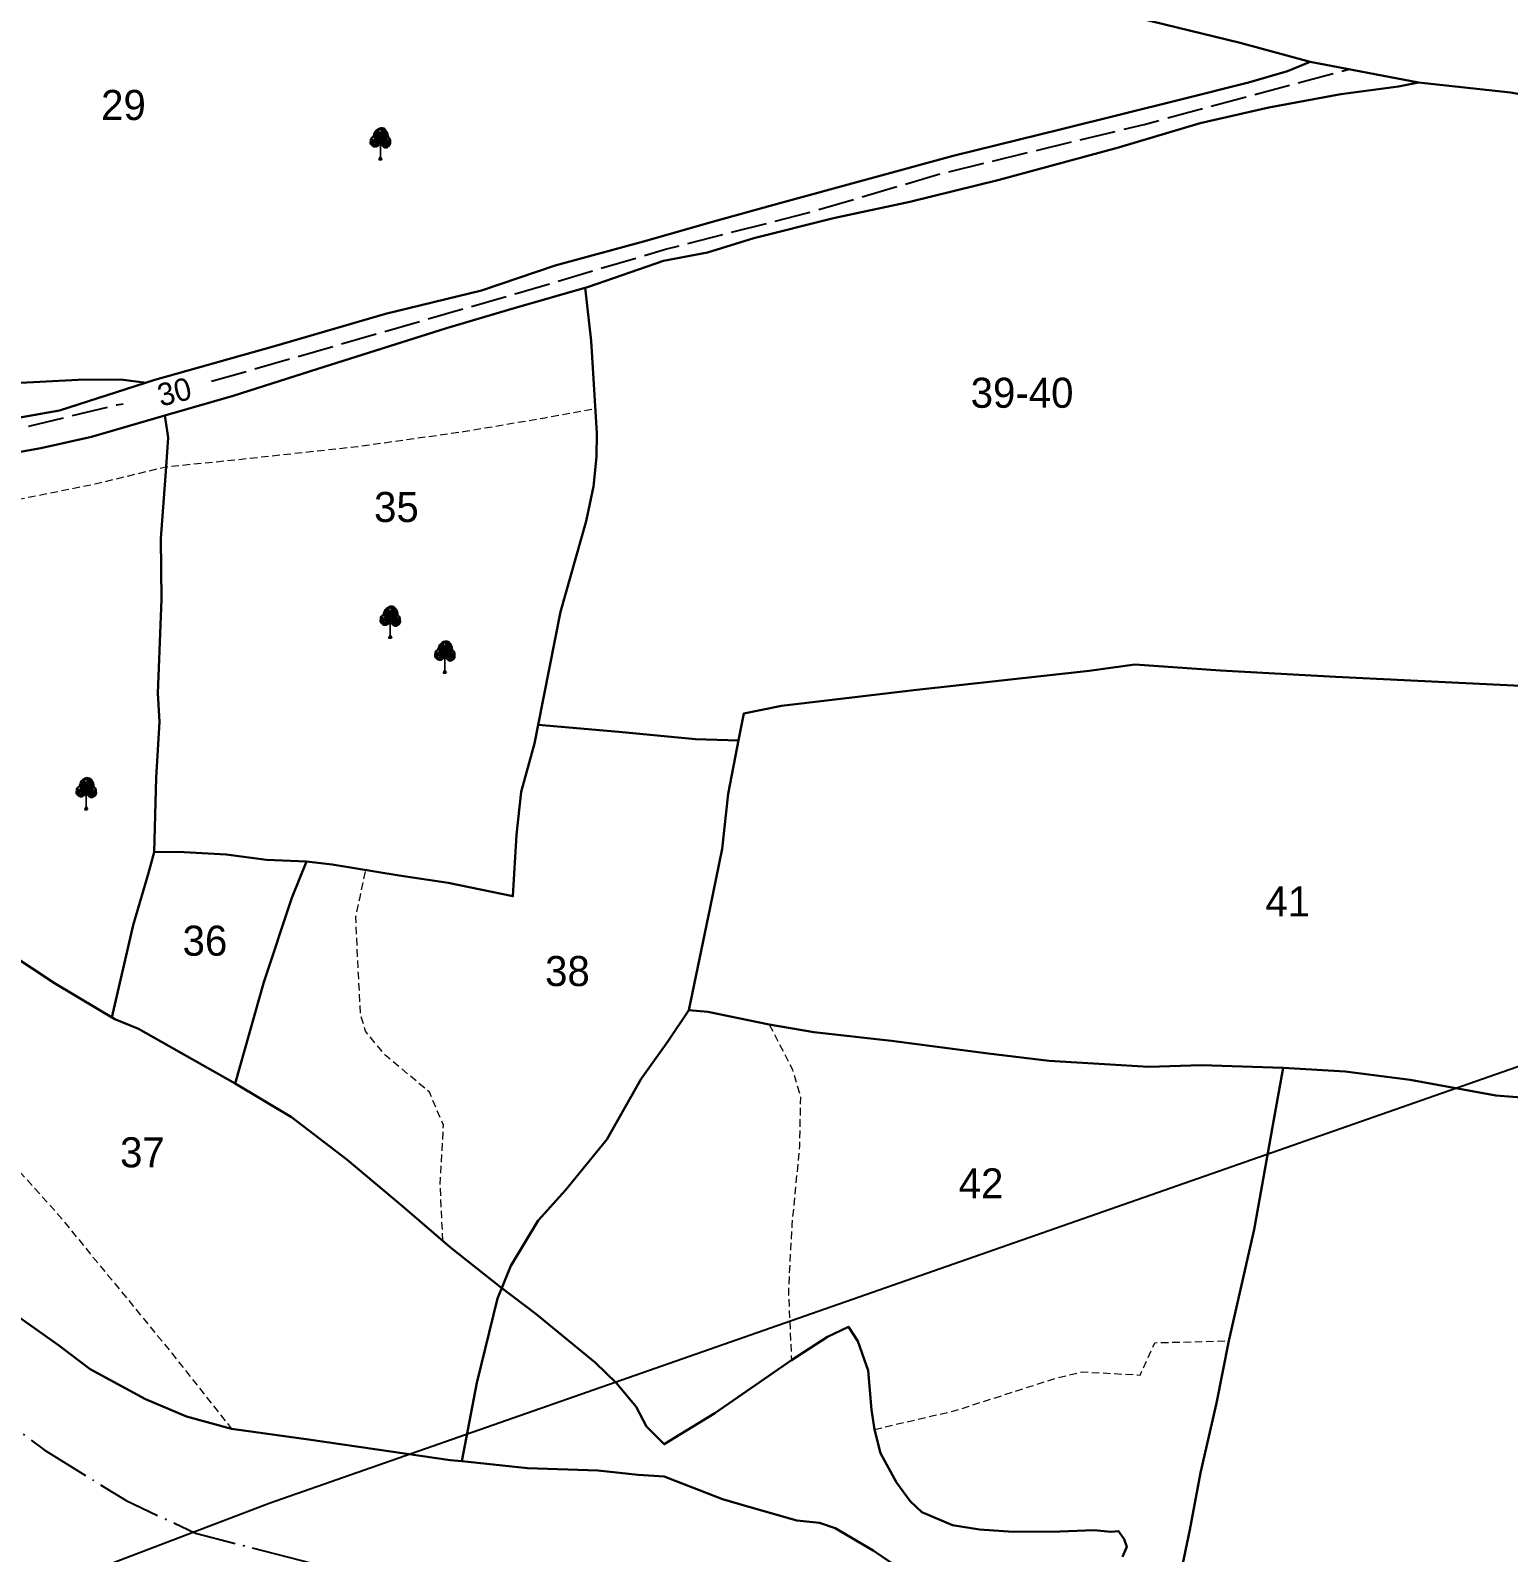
# Model space of a CAD drawing. Header units: millimetres. Extents: x -8 to 735, y -8 to 822.
# Drawn here: x 342.9 to 441.3, y 375.2 to 476.5 of the extents above; entities that cross this region are included whole.
import ezdxf

# ---------------------------------------------------------------- set-up
doc = ezdxf.new("R2010")
doc.units = ezdxf.units.MM
doc.header["$MEASUREMENT"] = 0
for name, pattern in [('04b018', [5.49, 4.32, -0.54, 0.09, -0.54]), ('ACAD_ISO02W100', [15, 12, -3]), ('DASHED', [0.75, 0.5, -0.25])]:
    doc.linetypes.add(name, pattern=pattern)
for name, color, linetype in [('Image', 7, 'Continuous'), ('Line_River', 5, 'Continuous'), ('Line_Road', 250, 'ACAD_ISO02W100'), ('Line_Traverse', 160, 'Continuous'), ('Sym_Tree', 92, 'Continuous'), ('Text_Survey_No', 7, 'Continuous')]:
    doc.layers.add(name, color=color, linetype=linetype)
doc.layers.add('Line_Miscellaneous', color=4, linetype='Continuous', lineweight=20)
doc.layers.add('Poly_Survey_Bndry', color=250, linetype='Continuous', lineweight=30)
doc.styles.add('Text Map', font='Sakal Marathi_N_Ship.TTF')
picture_1 = doc.add_image_def('image1.jpg', size_in_pixel=(8948, 12824))

# ---------------------------------------------------------------- blocks, each defined once
blk = doc.blocks.new('Tree')
at = {"layer": 'Sym_Tree'}
for p, q in [((0.1, 3), (0, 2.99)), ((-0.16, 0), (0.13, 0))]:
    blk.add_line(p, q, dxfattribs=at)
at = {"layer": 'Sym_Tree', "color": 82, "const_width": 0.8}
for points in [[(-0.14, 1.47), (-0.1, 2.62)], [(-0.1, 1.46), (-0.06, 2.62)], [(0.05, 1.63), (0.1, 2.79)], [(0.2, 1.44), (0.24, 2.6)], [(-0.43, 1.74), (-0.28, 1.52)], [(-0.2, 1.68), (-0.05, 1.47)], [(0.6, 1.63), (0.38, 1.49)], [(0.44, 1.73), (0.59, 1.51)]]:
    blk.add_lwpolyline(points, dxfattribs=at)
at = {"layer": 'Sym_Tree', "color": 34}
blk.add_lwpolyline([(0, 0, 0.48, 0.16, 0), (0, 0.29, 0.16, 0.16, 0), (0, 1.48, 0.16, 0.16, 0)], format="xyseb", dxfattribs=at)
at = {"layer": 'Sym_Tree', "color": 82}
blk.add_open_spline([(-0.1, 1.43), (-0.17, 1.36), (-0.27, 1.24), (-0.46, 1.2), (-0.64, 1.21), (-0.79, 1.36), (-0.99, 1.53), (-0.9, 1.8), (-0.9, 2.07), (-0.59, 2.22), (-0.58, 2.58), (-0.35, 2.82), (-0.17, 2.98), (-0.04, 2.99), (0, 2.99)], degree=3, knots=[0, 0, 0, 0, 0.357151, 0.545743, 0.741494, 0.970117, 1.319935, 1.641608, 1.935314, 2.250626, 2.755061, 3.137005, 3.457298, 3.618487, 3.618487, 3.618487, 3.618487], dxfattribs=at)
blk.add_spline([(0.1, 1.43), (0.3, 1.22), (0.44, 1.16), (0.59, 1.16), (0.75, 1.25), (0.95, 1.45), (0.96, 1.7), (0.93, 1.94), (0.77, 2.13), (0.68, 2.52), (0.52, 2.78), (0.33, 2.96), (0.1, 3)], degree=3, dxfattribs=at)
for points in [[(0, 2.99), (-0.31, 2.84), (-0.45, 2.73), (-0.52, 2.6)], [(-0.43, 2.7), (-0.4, 2.72), (0, 2.99), (-0.09, 2.98)], [(-0.41, 2.65), (-0.25, 2.61), (-0.26, 2.81), (0.06, 2.94)], [(-0.26, 2.81), (0.06, 2.94), (-0.27, 2.82), (-0.37, 2.77)], [(-0.18, 2.9), (-0.17, 2.95), (-0.25, 2.9), (-0.31, 2.84)], [(0.2, 2.99), (-0.06, 2.82), (-0.26, 2.82), (0, 2.99)], [(-0.26, 2.82), (0, 2.99), (0.09, 2.99), (0.04, 2.93)], [(0, 2.99), (-0.09, 2.98), (-0.17, 2.95), (-0.25, 2.9)], [(-0.17, 2.95), (-0.25, 2.9), (-0.12, 2.96), (-0.09, 2.98)], [(-0.1, 2.97), (-0.12, 2.96), (-0.25, 2.9), (-0.18, 2.9)], [(-0.1, 2.97), (-0.18, 2.9), (-0.18, 2.93), (-0.25, 2.9)], [(-0.18, 2.93), (-0.25, 2.9), (-0.18, 2.9), (-0.17, 2.95)], [(-0.2, 2.72), (-0.08, 2.82), (0.2, 2.99), (0.28, 2.6)], [(-0.12, 2.96), (-0.09, 2.98), (-0.18, 2.95), (-0.09, 2.98)], [(-0.18, 2.95), (-0.09, 2.98), (-0.1, 2.97), (-0.12, 2.96)], [(-0.13, 2.95), (-0.13, 2.95), (-0.1, 2.97), (-0.18, 2.9)], [(-0.13, 2.96), (-0.13, 2.96), (-0.18, 2.95), (-0.18, 2.9)], [(-0.18, 2.95), (-0.18, 2.9), (-0.13, 2.96), (-0.14, 2.95)], [(-0.13, 2.96), (-0.14, 2.95), (-0.13, 2.95)], [(0, 2.99), (0.1, 3), (0.2, 2.99), (-0.06, 2.82)], [(0.2, 2.99), (0.28, 2.6), (-0.05, 2.61), (-0.06, 2.81)], [(0.37, 2.93), (0.29, 2.97), (-0.06, 2.81), (-0.06, 2.8)], [(0.09, 2.99), (0.04, 2.93), (-0.03, 2.91), (0.02, 2.96)], [(-0.03, 2.91), (-0.02, 2.94), (0.02, 2.96), (0, 2.99)], [(-0.03, 2.91), (0.02, 2.96), (0.04, 2.93), (-0.03, 2.91)], [(0.04, 2.93), (-0.03, 2.91), (-0.02, 2.94), (0.02, 2.96)], [(0.02, 2.96), (0, 2.99), (0.09, 2.99), (0.02, 2.96)], [(0.09, 2.99), (0.02, 2.96), (0.1, 3), (0.2, 2.99)], [(0.57, 2.67), (0.46, 2.79), (0.2, 2.99), (0.08, 2.61)], [(0.2, 2.99), (0.08, 2.61), (0.41, 2.58), (0.45, 2.78)], [(0.12, 2.95), (0.09, 2.97), (0.17, 2.93), (0.09, 2.97)], [(0.17, 2.93), (0.09, 2.97), (0.1, 2.96), (0.12, 2.95)], [(0.1, 3), (0.2, 2.99), (0.32, 2.95), (0.29, 2.97)], [(0.12, 2.95), (0.14, 2.94), (0.13, 2.94)], [(0.56, 2.6), (0.41, 2.58), (0.45, 2.78), (0.14, 2.95)], [(0.45, 2.78), (0.14, 2.95), (0.45, 2.78), (0.54, 2.73)], [(0.2, 2.99), (0.5, 2.8), (0.62, 2.67), (0.67, 2.54)], [(0.6, 2.65), (0.57, 2.67), (0.2, 2.99), (0.29, 2.97)], [(0.2, 2.99), (0.29, 2.97), (0.37, 2.93), (0.44, 2.87)], [(0.37, 2.93), (0.44, 2.87), (0.32, 2.95), (0.29, 2.97)], [(0.3, 2.96), (0.32, 2.95), (0.44, 2.87), (0.38, 2.88)], [(0.33, 2.94), (0.33, 2.94), (0.3, 2.96), (0.38, 2.88)], [(0.3, 2.96), (0.38, 2.88), (0.37, 2.91), (0.44, 2.87)], [(0.44, 2.87), (0.38, 2.88), (0.33, 2.94), (0.33, 2.95)], [(0.33, 2.94), (0.33, 2.95), (0.37, 2.93), (0.38, 2.88)], [(0.37, 2.93), (0.38, 2.88), (0.33, 2.95), (0.34, 2.94)], [(0.37, 2.91), (0.44, 2.87), (0.38, 2.88), (0.37, 2.93)], [(0.38, 2.88), (0.37, 2.93), (0.44, 2.87), (0.5, 2.8)], [(-0.83, 1.97), (-0.9, 1.88), (-0.95, 1.62), (-0.58, 1.59)], [(-0.92, 1.7), (-0.95, 1.62), (-0.9, 1.88), (-0.93, 1.7)], [(-0.92, 1.7), (-0.92, 1.7), (-0.92, 1.7), (-0.95, 1.62)], [(-0.95, 1.62), (-0.58, 1.59), (-0.59, 1.22), (-0.67, 1.26)], [(-0.89, 1.45), (-0.93, 1.53), (-0.95, 1.62), (-0.66, 1.29)], [(-0.95, 1.62), (-0.66, 1.29), (-0.67, 1.27), (-0.76, 1.35)], [(-0.73, 1.36), (-0.76, 1.35), (-0.95, 1.62), (-0.73, 1.36)], [(-0.95, 1.62), (-0.73, 1.36), (-0.73, 1.36), (-0.93, 1.53)], [(-0.87, 1.44), (-0.93, 1.53), (-0.93, 1.53), (-0.95, 1.62)], [(-0.93, 1.53), (-0.95, 1.62), (-0.93, 1.54), (-0.91, 1.51)], [(-0.93, 1.54), (-0.91, 1.51), (-0.9, 1.88), (-0.87, 1.85)], [(-0.9, 1.88), (-0.93, 1.7), (-0.87, 1.85), (-0.87, 1.86)], [(-0.59, 1.22), (-0.67, 1.26), (-0.89, 1.45), (-0.93, 1.53)], [(-0.73, 1.36), (-0.93, 1.53), (-0.87, 1.44), (-0.93, 1.53)], [(-0.9, 1.88), (-0.87, 1.85), (-0.92, 1.7)], [(-0.85, 2.05), (-0.88, 1.99), (-0.89, 1.93), (-0.9, 1.88)], [(-0.77, 2.05), (-0.76, 1.78), (-0.9, 1.89), (-0.76, 1.78)], [(-0.89, 1.93), (-0.9, 1.88), (-0.82, 1.85), (-0.74, 2.01)], [(-0.9, 1.89), (-0.76, 1.78), (-0.69, 1.97), (-0.74, 2.01)], [(-0.85, 1.96), (-0.85, 1.96), (-0.83, 1.97), (-0.9, 1.88)], [(-0.85, 1.96), (-0.89, 1.94), (-0.86, 1.95), (-0.87, 2)], [(-0.86, 1.95), (-0.87, 2), (-0.88, 1.94), (-0.89, 1.94)], [(-0.88, 1.94), (-0.89, 1.94), (-0.89, 1.93), (-0.85, 1.97)], [(-0.89, 1.93), (-0.85, 1.97), (-0.85, 1.97)], [(-0.88, 1.91), (-0.88, 1.91), (-0.85, 1.96), (-0.89, 1.94)], [(-0.74, 2.08), (-0.77, 2.08), (-0.85, 2.05), (-0.88, 1.99)], [(-0.78, 2.04), (-0.82, 2.04), (-0.87, 2), (-0.88, 1.91)], [(-0.87, 2), (-0.88, 1.91), (-0.84, 1.97), (-0.83, 2.02)], [(-0.84, 1.94), (-0.84, 1.97), (-0.88, 1.91)], [(-0.83, 2.02), (-0.82, 2.04), (-0.87, 2), (-0.85, 2.05)], [(-0.87, 2), (-0.85, 2.05), (-0.84, 1.94), (-0.84, 1.97)], [(-0.86, 1.89), (-0.69, 1.93), (-0.85, 1.91), (-0.87, 1.85)], [(-0.85, 1.91), (-0.87, 1.85), (-0.85, 1.77), (-0.82, 1.83)], [(-0.85, 1.84), (-0.84, 1.87), (-0.87, 1.44), (-0.81, 1.4)], [(-0.87, 1.85), (-0.87, 1.86), (-0.58, 1.59), (-0.65, 1.65)], [(-0.82, 1.83), (-0.81, 1.8), (-0.86, 1.89), (-0.69, 1.93)], [(-0.8, 2.04), (-0.55, 2.12), (-0.85, 2.05), (-0.82, 2.08)], [(-0.85, 2.05), (-0.82, 2.08), (-0.8, 2.1), (-0.77, 2.12)], [(-0.85, 1.97), (-0.85, 1.97), (-0.85, 1.96)], [(-0.85, 1.77), (-0.82, 1.83), (-0.85, 1.84), (-0.84, 1.87)], [(-0.78, 2.02), (-0.84, 1.97), (-0.75, 2.03), (-0.77, 2.05)], [(-0.84, 1.97), (-0.83, 2.02), (-0.78, 2.04)], [(-0.82, 1.85), (-0.74, 2.01), (-0.78, 2.02), (-0.84, 1.97)], [(-0.78, 2.04), (-0.78, 2.04), (-0.83, 2.02), (-0.82, 2.04)], [(-0.77, 2.12), (-0.8, 2.1), (-0.82, 2.08), (-0.78, 2.09)], [(-0.82, 2.08), (-0.78, 2.09), (-0.77, 2.08), (-0.74, 2.08)], [(-0.76, 2.04), (-0.73, 2.06), (-0.78, 2.04), (-0.82, 2.04)], [(-0.76, 1.78), (-0.76, 1.78), (-0.79, 1.69), (-0.82, 1.85)], [(-0.79, 1.69), (-0.82, 1.85), (-0.65, 1.65), (-0.77, 1.77)], [(-0.75, 1.77), (-0.81, 1.8), (-0.82, 1.83), (-0.81, 1.8)], [(-0.77, 1.77), (-0.73, 1.75), (-0.75, 1.77), (-0.81, 1.8)], [(-0.8, 2.1), (-0.77, 2.12), (-0.74, 2.14), (-0.73, 2.09)], [(-0.74, 2.14), (-0.73, 2.09), (-0.77, 2.08), (-0.8, 2.1)], [(-0.75, 2.03), (-0.77, 2.05), (-0.8, 2.04), (-0.55, 2.12)], [(-0.77, 2.08), (-0.8, 2.1), (-0.77, 2.12), (-0.77, 2.1)], [(-0.8, 2.1), (-0.77, 2.1), (-0.77, 2.12), (-0.8, 2.1)], [(-0.77, 2.1), (-0.77, 2.1), (-0.8, 2.1), (-0.77, 2.1)], [(-0.76, 2.11), (-0.78, 2.09), (-0.69, 2.19)], [(-0.73, 2.09), (-0.77, 2.1), (-0.76, 2.11), (-0.78, 2.09)], [(-0.77, 2.12), (-0.77, 2.1), (-0.77, 2.12), (-0.76, 2.11)], [(-0.77, 2.12), (-0.76, 2.11), (-0.77, 2.1)], [(-0.77, 2.08), (-0.74, 2.08), (-0.73, 2.09), (-0.77, 2.1)], [(-0.74, 2.08), (-0.74, 2.08), (-0.74, 2.08), (-0.77, 2.08)], [(-0.69, 1.97), (-0.73, 2.06), (-0.77, 2.05), (-0.76, 1.78)], [(-0.73, 2.06), (-0.73, 2.01), (-0.77, 2.05), (-0.73, 2.06)], [(-0.77, 2.05), (-0.73, 2.06), (-0.73, 2.02), (-0.77, 2.03)], [(-0.73, 2.02), (-0.77, 2.03), (-0.73, 2.02), (-0.73, 2.06)], [(-0.62, 1.85), (-0.72, 1.75), (-0.77, 1.77), (-0.73, 1.75)], [(-0.65, 1.65), (-0.77, 1.77), (-0.76, 1.78), (-0.65, 1.71)], [(-0.47, 2.16), (-0.52, 1.63), (-0.76, 1.78), (-0.63, 2.04)], [(-0.52, 1.63), (-0.76, 1.78), (-0.74, 2.08), (-0.63, 2.11)], [(-0.73, 2.02), (-0.73, 2.06), (-0.76, 2.04), (-0.73, 2.06)], [(-0.76, 1.78), (-0.63, 2.04), (-0.65, 1.68), (-0.65, 1.53)], [(-0.7, 1.93), (-0.76, 1.78), (-0.74, 2.01), (-0.69, 1.97)], [(-0.69, 1.97), (-0.66, 1.92), (-0.76, 1.78), (-0.69, 1.93)], [(-0.7, 1.93), (-0.74, 1.95), (-0.7, 1.93), (-0.76, 1.96)], [(-0.7, 1.93), (-0.76, 1.96), (-0.7, 1.93), (-0.76, 1.78)], [(-0.76, 1.78), (-0.69, 1.93), (-0.7, 1.93), (-0.74, 1.95)], [(-0.76, 1.78), (-0.76, 1.78), (-0.62, 1.85), (-0.72, 1.75)], [(-0.58, 1.59), (-0.65, 1.65), (-0.53, 1.84), (-0.76, 1.78)], [(-0.53, 1.84), (-0.76, 1.78), (-0.76, 1.78)], [(-0.76, 1.78), (-0.65, 1.71), (-0.76, 1.78), (-0.69, 1.79)], [(-0.76, 1.78), (-0.69, 1.79), (-0.76, 1.78)], [(-0.52, 1.63), (-0.65, 1.68), (-0.52, 1.63), (-0.76, 1.78)], [(-0.63, 2.17), (-0.63, 2.23), (-0.74, 2.08)], [(-0.74, 2.14), (-0.74, 2.13), (-0.69, 2.19), (-0.63, 2.23)], [(-0.69, 2.19), (-0.63, 2.23), (-0.74, 2.08), (-0.74, 2.13)], [(-0.74, 2.08), (-0.74, 2.13), (-0.71, 2.1), (-0.63, 2.23)], [(-0.69, 2.19), (-0.69, 2.19), (-0.74, 2.14), (-0.74, 2.13)], [(-0.74, 2.08), (-0.63, 2.11), (-0.55, 2.17), (-0.63, 2.11)], [(-0.74, 2.08), (-0.74, 2.08), (-0.74, 2.08)], [(-0.74, 2.08), (-0.74, 2.08), (-0.74, 2.08)], [(-0.74, 2.01), (-0.71, 2.03), (-0.73, 2.06), (-0.73, 2.01)], [(-0.74, 2.01), (-0.69, 1.97), (-0.74, 2.01), (-0.71, 2.03)], [(-0.69, 1.97), (-0.74, 2.01), (-0.69, 1.97), (-0.74, 1.95)], [(-0.69, 1.97), (-0.74, 1.95), (-0.69, 1.97), (-0.66, 1.92)], [(-0.64, 2.09), (-0.63, 2.04), (-0.69, 1.97), (-0.73, 2.06)], [(-0.71, 2.1), (-0.63, 2.23), (-0.63, 2.17), (-0.58, 2.16)], [(-0.63, 2.14), (-0.63, 2.17), (-0.71, 2.1), (-0.63, 2.14)], [(-0.71, 2.1), (-0.63, 2.14), (-0.63, 2.17), (-0.7, 2.11)], [(-0.63, 2.17), (-0.7, 2.11), (-0.63, 2.14), (-0.63, 2.17)], [(-0.69, 2.19), (-0.63, 2.23), (-0.58, 2.36), (-0.6, 2.36)], [(-0.63, 2.27), (-0.63, 2.27), (-0.69, 2.19), (-0.63, 2.23)], [(-0.63, 2.04), (-0.64, 2.09), (-0.68, 1.95), (-0.69, 1.97)], [(-0.68, 1.95), (-0.69, 1.97), (-0.62, 1.97), (-0.64, 1.94)], [(-0.66, 1.92), (-0.64, 1.94), (-0.63, 2.04), (-0.64, 2.09)], [(-0.64, 1.88), (-0.6, 1.86), (-0.66, 1.92), (-0.64, 1.94)], [(-0.24, 1.29), (-0.1, 1.43), (-0.52, 1.63), (-0.66, 1.31)], [(-0.52, 1.63), (-0.66, 1.31), (-0.31, 1.38), (-0.51, 1.22)], [(-0.65, 1.68), (-0.65, 1.53), (-0.65, 1.53), (-0.53, 1.53)], [(-0.65, 1.53), (-0.53, 1.53), (-0.52, 1.63), (-0.65, 1.68)], [(-0.62, 1.97), (-0.63, 2.04), (-0.63, 2.04), (-0.64, 2.09)], [(-0.63, 2.04), (-0.64, 2.09), (-0.64, 2.09), (-0.59, 2.09)], [(-0.64, 2.09), (-0.59, 2.09), (-0.64, 2.09), (-0.63, 2.04)], [(-0.62, 1.97), (-0.64, 1.94), (-0.52, 1.63), (-0.59, 1.62)], [(-0.62, 1.85), (-0.64, 1.88), (-0.64, 1.94), (-0.6, 1.86)], [(-0.64, 1.94), (-0.6, 1.86), (-0.64, 1.94), (-0.6, 1.86)], [(-0.64, 1.94), (-0.6, 1.86), (-0.58, 1.94), (-0.64, 1.94)], [(-0.58, 1.94), (-0.64, 1.94), (-0.64, 1.88), (-0.6, 1.86)], [(-0.52, 1.63), (-0.59, 1.62), (-0.62, 1.85), (-0.64, 1.88)], [(-0.49, 2.45), (-0.58, 2.36), (-0.55, 2.17), (-0.63, 2.17)], [(-0.63, 2.17), (-0.63, 2.17), (-0.63, 2.17), (-0.63, 2.23)], [(-0.63, 2.14), (-0.63, 2.17), (-0.62, 2.21), (-0.63, 2.23)], [(-0.55, 2.17), (-0.63, 2.17), (-0.43, 2.16), (-0.22, 2.16)], [(-0.55, 2.17), (-0.63, 2.11), (-0.63, 2.04), (-0.63, 2.11)], [(-0.63, 2.04), (-0.63, 2.11), (-0.63, 2.17)], [(-0.63, 2.17), (-0.63, 2.17), (-0.63, 2.17)], [(-0.63, 2.17), (-0.58, 2.16), (-0.63, 2.14), (-0.63, 2.17)], [(-0.47, 2.16), (-0.55, 2.17), (-0.62, 1.97), (-0.63, 2.04)], [(-0.62, 2.27), (-0.62, 2.21), (-0.54, 2.47), (-0.54, 2.5)], [(-0.58, 2.36), (-0.6, 2.36), (-0.61, 2.32), (-0.62, 2.3)], [(-0.62, 2.24), (-0.62, 2.21), (-0.58, 2.36), (-0.56, 2.28)], [(-0.61, 2.32), (-0.58, 2.36), (-0.62, 2.27), (-0.62, 2.21)], [(-0.61, 2.32), (-0.62, 2.3), (-0.62, 2.24), (-0.62, 2.21)], [(-0.58, 2.36), (-0.56, 2.28), (-0.61, 2.32), (-0.58, 2.36)], [(-0.57, 2.44), (-0.6, 2.36), (-0.49, 2.59), (-0.5, 2.59)], [(-0.55, 2.54), (-0.57, 2.47), (-0.57, 2.44), (-0.6, 2.36)], [(-0.55, 2.48), (-0.55, 2.5), (-0.6, 2.36), (-0.59, 2.36)], [(-0.57, 2.4), (-0.6, 2.36), (-0.57, 2.47), (-0.54, 2.47)], [(-0.58, 2.39), (-0.57, 2.43), (-0.57, 2.4), (-0.6, 2.36)], [(-0.6, 2.36), (-0.59, 2.36), (-0.57, 2.39), (-0.57, 2.4)], [(-0.45, 2.73), (-0.52, 2.6), (-0.55, 2.48), (-0.58, 2.36)], [(-0.39, 2.55), (-0.5, 2.59), (-0.49, 2.45), (-0.58, 2.36)], [(-0.55, 2.48), (-0.58, 2.36), (-0.42, 2.42), (-0.39, 2.55)], [(-0.56, 2.46), (-0.55, 2.54), (-0.58, 2.39), (-0.57, 2.43)], [(-0.57, 2.47), (-0.54, 2.47), (-0.55, 2.54), (-0.57, 2.47)], [(-0.57, 2.39), (-0.57, 2.4), (-0.57, 2.43), (-0.55, 2.5)], [(-0.55, 2.54), (-0.52, 2.6), (-0.56, 2.46), (-0.55, 2.54)], [(-0.39, 2.55), (-0.46, 2.69), (-0.52, 2.6), (-0.55, 2.5)], [(-0.52, 2.6), (-0.55, 2.5), (-0.49, 2.45), (-0.39, 2.55)], [(-0.55, 2.5), (-0.53, 2.57), (-0.52, 2.6), (-0.53, 2.57)], [(-0.52, 2.6), (-0.53, 2.57), (-0.55, 2.54), (-0.52, 2.6)], [(-0.55, 2.54), (-0.55, 2.54), (-0.55, 2.5), (-0.53, 2.57)], [(-0.54, 2.47), (-0.54, 2.5), (-0.55, 2.48), (-0.55, 2.5)], [(-0.55, 2.17), (-0.32, 2.2), (-0.49, 2.45), (-0.38, 2.29)], [(-0.49, 2.45), (-0.38, 2.29), (-0.32, 2.2), (-0.55, 2.17)], [(-0.29, 2.35), (-0.32, 2.2), (-0.55, 2.17), (-0.32, 2.2)], [(-0.32, 2.2), (-0.55, 2.17), (-0.43, 2.16)], [(-0.47, 2.16), (-0.35, 2.09), (-0.47, 2.16), (-0.55, 2.17)], [(-0.49, 2.59), (-0.5, 2.59), (-0.38, 2.77), (-0.31, 2.84)], [(-0.49, 2.45), (-0.39, 2.55), (-0.39, 2.55), (-0.5, 2.59)], [(-0.26, 2.44), (-0.1, 2.44), (-0.29, 2.35), (-0.49, 2.45)], [(-0.29, 2.35), (-0.49, 2.45), (-0.29, 2.35), (-0.32, 2.2)], [(-0.35, 2.09), (-0.33, 2.16), (-0.47, 2.16), (-0.35, 2.09)], [(-0.42, 2.42), (-0.39, 2.55), (-0.39, 2.55), (-0.46, 2.69)], [(-0.38, 2.77), (-0.31, 2.84), (-0.45, 2.73), (-0.38, 2.77)], [(-0.39, 2.55), (-0.45, 2.66), (-0.41, 2.72), (-0.26, 2.81)], [(-0.45, 2.73), (-0.38, 2.77), (-0.4, 2.72), (-0.42, 2.74)], [(-0.4, 2.72), (-0.42, 2.74), (-0.45, 2.68), (-0.45, 2.66)], [(-0.45, 2.68), (-0.45, 2.66), (-0.43, 2.7), (-0.4, 2.72)], [(-0.41, 2.69), (-0.44, 2.68), (-0.45, 2.66), (-0.41, 2.69)], [(-0.45, 2.66), (-0.41, 2.69), (-0.07, 2.53), (0.05, 2.48)], [(-0.41, 2.69), (-0.41, 2.71), (-0.41, 2.69), (-0.44, 2.68)], [(-0.43, 2.16), (-0.22, 2.16), (0.02, 2.32), (0.07, 2.48)], [(-0.43, 2.16), (-0.43, 2.16), (-0.35, 2.09), (-0.33, 2.16)], [(-0.41, 2.72), (-0.26, 2.81), (-0.25, 2.61), (-0.41, 2.69)], [(-0.3, 2.8), (-0.26, 2.81), (-0.41, 2.69), (-0.41, 2.71)], [(-0.25, 2.61), (-0.41, 2.69), (-0.41, 2.65), (-0.25, 2.61)], [(-0.28, 2.82), (-0.37, 2.77), (-0.4, 2.72), (-0.28, 2.82)], [(-0.27, 2.82), (-0.37, 2.77), (-0.39, 2.71), (-0.37, 2.69)], [(-0.39, 2.71), (-0.37, 2.69), (-0.3, 2.8), (-0.26, 2.81)], [(-0.31, 2.84), (-0.18, 2.9), (-0.28, 2.82), (-0.37, 2.77)], [(0.27, 1.83), (-0.21, 1.81), (-0.27, 2.16), (-0.32, 1.63)], [(-0.25, 2.9), (-0.31, 2.84), (-0.18, 2.9), (-0.24, 2.9)], [(-0.18, 2.9), (-0.24, 2.9), (-0.31, 2.84), (-0.18, 2.9)], [(-0.26, 2.44), (-0.29, 2.35), (-0.29, 2.35), (-0.26, 2.44)], [(-0.07, 2.53), (0.05, 2.48), (-0.26, 2.44), (-0.1, 2.44)], [(0.28, 2.6), (-0.05, 2.61), (-0.19, 2.55), (-0.24, 2.66)], [(-0.09, 2.35), (-0.06, 2.44), (0.27, 1.83), (-0.21, 1.81)], [(-0.06, 2.79), (-0.06, 2.82), (-0.2, 2.72), (-0.08, 2.82)], [(0.28, 2.6), (-0.05, 2.61), (-0.06, 2.44), (-0.09, 2.35)], [(-0.06, 2.81), (-0.06, 2.8), (-0.06, 2.82)], [(-0.06, 2.82), (-0.06, 2.82), (-0.06, 2.79), (-0.06, 2.82)], [(-0.05, 2.61), (-0.06, 2.81), (0.28, 2.6), (-0.05, 2.61)], [(0.22, 2.32), (0.27, 2.48), (0.28, 2.6), (-0.05, 2.61)], [(0.41, 2.32), (0.39, 2.41), (-0.01, 1.85), (0.46, 1.77)], [(-0.01, 1.85), (0.46, 1.77), (0.56, 2.11), (0.55, 1.58)], [(0.1, 2.32), (0.07, 2.49), (0.08, 2.61), (0.41, 2.58)], [(0.52, 2.11), (0.31, 2.14), (0.1, 2.32), (0.07, 2.49)], [(0.41, 2.58), (0.45, 2.78), (0.08, 2.61), (0.41, 2.58)], [(0.08, 2.61), (0.41, 2.58), (0.39, 2.41), (0.41, 2.32)], [(0.08, 2.61), (0.41, 2.58), (0.54, 2.5), (0.6, 2.6)], [(0.6, 2.6), (0.57, 2.64), (0.21, 2.53), (0.09, 2.49)], [(0.21, 2.53), (0.09, 2.49), (0.39, 2.41), (0.23, 2.43)], [(0.22, 1.27), (0.1, 1.43), (0.55, 1.58), (0.64, 1.24)], [(0.32, 2.11), (0.32, 2.11), (0.23, 2.05), (0.22, 2.12)], [(0.39, 2.41), (0.23, 2.43), (0.41, 2.32), (0.62, 2.39)], [(0.65, 2.11), (0.72, 2.09), (0.52, 2.11), (0.31, 2.14)], [(0.55, 1.58), (0.64, 1.24), (0.31, 1.35), (0.48, 1.17)], [(0.44, 2.87), (0.5, 2.8), (0.38, 2.88), (0.43, 2.87)], [(0.38, 2.88), (0.43, 2.87), (0.5, 2.8), (0.38, 2.88)], [(0.5, 2.8), (0.38, 2.88), (0.46, 2.79), (0.54, 2.73)], [(0.39, 2.41), (0.41, 2.32), (0.41, 2.32), (0.39, 2.41)], [(0.58, 2.67), (0.45, 2.78), (0.41, 2.58), (0.57, 2.64)], [(0.41, 2.58), (0.57, 2.64), (0.56, 2.6), (0.41, 2.58)], [(0.41, 2.32), (0.62, 2.39), (0.41, 2.32), (0.42, 2.16)], [(0.41, 2.32), (0.42, 2.16), (0.65, 2.11), (0.42, 2.16)], [(0.65, 2.11), (0.42, 2.16), (0.62, 2.39), (0.49, 2.25)], [(0.62, 2.39), (0.49, 2.25), (0.42, 2.16), (0.65, 2.11)], [(0.42, 2.16), (0.65, 2.11), (0.52, 2.11)], [(0.43, 2.05), (0.42, 2.12), (0.56, 2.11), (0.43, 2.05)], [(0.56, 2.11), (0.43, 2.05), (0.56, 2.11), (0.65, 2.11)], [(0.54, 2.5), (0.6, 2.6), (0.58, 2.67), (0.45, 2.78)], [(0.45, 2.78), (0.54, 2.73), (0.55, 2.66), (0.53, 2.65)], [(0.55, 2.66), (0.53, 2.65), (0.47, 2.76), (0.45, 2.78)], [(0.47, 2.76), (0.45, 2.78), (0.57, 2.64), (0.58, 2.66)], [(0.46, 2.79), (0.54, 2.73), (0.57, 2.67), (0.46, 2.79)], [(0.47, 2.54), (0.48, 2.5), (0.49, 2.47), (0.47, 2.54)], [(0.64, 2.53), (0.65, 2.53), (0.55, 2.72), (0.5, 2.8)], [(0.55, 2.72), (0.5, 2.8), (0.62, 2.67), (0.55, 2.72)], [(0.55, 2.37), (0.54, 2.5), (0.54, 2.5), (0.62, 2.64)], [(0.54, 2.5), (0.62, 2.64), (0.67, 2.54), (0.68, 2.43)], [(0.67, 2.54), (0.68, 2.43), (0.62, 2.39), (0.54, 2.5)], [(0.62, 2.39), (0.54, 2.5), (0.54, 2.5), (0.65, 2.53)], [(0.54, 2.5), (0.65, 2.53), (0.62, 2.39), (0.7, 2.29)], [(0.69, 2.41), (0.7, 2.29), (0.55, 2.37), (0.54, 2.5)], [(0.68, 1.6), (0.67, 1.46), (0.67, 1.46), (0.54, 1.47)], [(0.67, 1.46), (0.54, 1.47), (0.55, 1.58), (0.68, 1.6)], [(0.62, 2.67), (0.55, 2.72), (0.57, 2.67), (0.59, 2.69)], [(0.56, 2.11), (0.55, 1.58), (0.8, 1.7), (0.71, 1.97)], [(0.55, 1.58), (0.8, 1.7), (0.82, 2), (0.72, 2.03)], [(0.68, 1.9), (0.7, 1.87), (0.55, 1.58), (0.62, 1.56)], [(0.55, 1.58), (0.62, 1.56), (0.68, 1.77), (0.7, 1.81)], [(0.55, 1.58), (0.68, 1.6), (0.55, 1.58), (0.8, 1.7)], [(0.56, 2.11), (0.65, 2.11), (0.68, 1.9), (0.71, 1.97)], [(0.57, 2.67), (0.59, 2.69), (0.61, 2.62), (0.6, 2.6)], [(0.61, 2.62), (0.6, 2.6), (0.6, 2.65), (0.57, 2.67)], [(0.57, 2.64), (0.58, 2.66), (0.57, 2.64), (0.6, 2.62)], [(0.57, 2.64), (0.6, 2.62), (0.6, 2.6), (0.57, 2.64)], [(0.97, 1.51), (0.6, 1.52), (0.57, 1.15), (0.65, 1.18)], [(0.6, 1.52), (0.68, 1.58), (0.58, 1.79), (0.8, 1.7)], [(0.58, 1.79), (0.8, 1.7), (0.8, 1.7)], [(0.9, 1.88), (0.96, 1.78), (0.97, 1.51), (0.6, 1.52)], [(0.92, 1.75), (0.92, 1.76), (0.6, 1.52), (0.68, 1.58)], [(0.62, 2.67), (0.67, 2.54), (0.69, 2.41), (0.7, 2.29)], [(0.62, 2.39), (0.7, 2.29), (0.65, 2.11), (0.72, 2.09)], [(0.7, 2.37), (0.72, 2.29), (0.64, 2.53), (0.65, 2.53)], [(0.83, 1.94), (0.85, 1.96), (0.88, 1.94), (0.64, 2.06)], [(0.88, 1.94), (0.64, 2.06), (0.92, 1.95), (0.9, 1.98)], [(0.7, 1.87), (0.66, 1.79), (0.64, 1.88), (0.7, 1.87)], [(0.64, 1.88), (0.7, 1.87), (0.7, 1.81), (0.66, 1.79)], [(0.89, 1.35), (0.94, 1.43), (0.97, 1.51), (0.64, 1.22)], [(0.97, 1.51), (0.64, 1.22), (0.65, 1.2), (0.75, 1.26)], [(0.82, 2), (0.72, 2.03), (0.65, 2.11), (0.72, 2.03)], [(0.65, 2.11), (0.72, 2.03), (0.71, 1.97), (0.72, 2.03)], [(0.68, 1.77), (0.7, 1.81), (0.7, 1.87), (0.66, 1.79)], [(0.7, 1.87), (0.66, 1.79), (0.7, 1.87), (0.66, 1.79)], [(0.7, 1.81), (0.66, 1.79), (0.72, 1.84), (0.7, 1.87)], [(0.68, 2.43), (0.68, 2.5), (0.67, 2.54), (0.68, 2.5)], [(0.69, 2.47), (0.67, 2.54), (0.69, 2.4), (0.69, 2.47)], [(0.73, 2.19), (0.72, 2.14), (0.68, 2.41), (0.67, 2.43)], [(0.68, 2.41), (0.67, 2.43), (0.69, 2.41), (0.68, 2.43)], [(0.73, 2.17), (0.72, 2.14), (0.7, 2.29), (0.67, 2.21)], [(0.7, 2.29), (0.67, 2.21), (0.72, 2.25), (0.7, 2.29)], [(0.8, 2.01), (0.73, 2.15), (0.72, 2.09), (0.67, 2.1)], [(0.72, 2.09), (0.67, 2.1), (0.72, 2.07), (0.72, 2.09)], [(0.8, 1.7), (0.71, 1.97), (0.68, 1.6), (0.67, 1.46)], [(0.69, 2.47), (0.69, 2.47), (0.68, 2.43), (0.68, 2.5)], [(0.7, 2.4), (0.68, 2.41), (0.69, 2.47), (0.7, 2.4)], [(0.69, 2.41), (0.68, 2.43), (0.72, 2.29), (0.7, 2.29)], [(0.7, 2.32), (0.7, 2.33), (0.69, 2.36), (0.68, 2.43)], [(0.7, 2.33), (0.72, 2.29), (0.7, 2.4), (0.68, 2.41)], [(0.68, 1.9), (0.71, 1.97), (0.71, 1.97), (0.72, 2.02)], [(0.71, 1.97), (0.72, 2.02), (0.72, 2.02), (0.68, 2.02)], [(0.72, 2.02), (0.68, 2.02), (0.72, 2.02), (0.71, 1.97)], [(0.74, 1.88), (0.75, 1.89), (0.68, 1.9), (0.7, 1.87)], [(0.8, 1.7), (0.8, 1.7), (0.68, 1.77), (0.76, 1.66)], [(0.68, 1.77), (0.76, 1.66), (0.81, 1.68), (0.77, 1.67)], [(0.82, 1.6), (0.87, 1.75), (0.68, 1.58), (0.81, 1.68)], [(0.8, 1.7), (0.68, 1.64), (0.8, 1.7), (0.73, 1.71)], [(0.68, 1.58), (0.81, 1.68), (0.8, 1.7), (0.68, 1.64)], [(0.69, 2.4), (0.69, 2.47), (0.7, 2.32), (0.69, 2.36)], [(0.69, 2.47), (0.7, 2.4), (0.7, 2.37), (0.72, 2.29)], [(0.7, 2.32), (0.69, 2.36), (0.7, 2.33), (0.72, 2.29)], [(0.72, 2.29), (0.7, 2.29), (0.7, 2.32), (0.7, 2.33)], [(0.79, 2.11), (0.73, 2.15), (0.7, 2.29), (0.72, 2.29)], [(0.7, 2.29), (0.72, 2.29), (0.72, 2.25), (0.73, 2.22)], [(0.72, 2.25), (0.7, 2.29), (0.73, 2.19), (0.72, 2.14)], [(0.72, 1.84), (0.7, 1.87), (0.71, 1.97), (0.72, 2.02)], [(0.71, 1.97), (0.72, 2.03), (0.72, 2.09)], [(0.71, 1.97), (0.72, 2.02), (0.74, 1.88), (0.75, 1.89)], [(0.72, 2.02), (0.71, 1.97), (0.75, 1.89), (0.81, 1.97)], [(0.72, 2.25), (0.73, 2.22), (0.73, 2.17), (0.72, 2.14)], [(0.72, 2.09), (0.72, 2.09), (0.72, 2.09), (0.73, 2.15)], [(0.72, 2.09), (0.73, 2.15), (0.82, 2)], [(0.72, 2.06), (0.72, 2.09), (0.72, 2.14), (0.73, 2.15)], [(0.72, 2.09), (0.72, 2.09), (0.72, 2.09)], [(0.72, 2.07), (0.72, 2.09), (0.8, 2.01), (0.72, 2.06)], [(0.8, 2.01), (0.72, 2.06), (0.72, 2.09), (0.79, 2.03)], [(0.72, 2.09), (0.79, 2.03), (0.72, 2.06), (0.72, 2.09)], [(0.75, 1.89), (0.81, 1.86), (0.75, 1.89), (0.72, 1.84)], [(0.75, 1.89), (0.72, 1.84), (0.8, 1.7), (0.75, 1.85)], [(0.72, 1.28), (0.75, 1.26), (0.97, 1.51), (0.72, 1.28)], [(0.97, 1.51), (0.72, 1.28), (0.72, 1.28), (0.94, 1.43)], [(0.74, 2.2), (0.74, 2.2), (0.79, 2.11), (0.73, 2.15)], [(0.83, 2.06), (0.83, 2.04), (0.79, 2.11), (0.73, 2.15)], [(0.79, 2.11), (0.73, 2.15), (0.82, 2), (0.83, 2.04)], [(0.82, 2), (0.83, 2.04), (0.8, 2.01), (0.73, 2.15)], [(0.8, 1.7), (0.73, 1.71), (0.8, 1.7)], [(0.75, 1.89), (0.81, 1.97), (0.85, 1.96), (0.8, 1.7)], [(0.81, 1.92), (0.75, 1.89), (0.81, 1.92), (0.79, 1.94)], [(0.96, 1.78), (0.8, 1.7), (0.75, 1.89), (0.81, 1.92)], [(0.75, 1.89), (0.81, 1.92), (0.75, 1.89), (0.81, 1.86)], [(0.76, 1.85), (0.8, 1.7), (0.81, 1.92), (0.75, 1.89)], [(0.8, 1.7), (0.75, 1.85), (0.76, 1.85), (0.81, 1.86)], [(0.87, 1.73), (0.86, 1.71), (0.91, 1.79), (0.75, 1.85)], [(0.91, 1.79), (0.75, 1.85), (0.91, 1.81), (0.92, 1.75)], [(0.76, 1.85), (0.81, 1.86), (0.76, 1.85), (0.83, 1.87)], [(0.76, 1.85), (0.83, 1.87), (0.76, 1.85), (0.8, 1.7)], [(0.81, 1.68), (0.77, 1.67), (0.79, 1.69), (0.86, 1.71)], [(0.84, 2.02), (0.86, 1.99), (0.79, 2.11)], [(0.79, 2.11), (0.79, 2.11), (0.83, 2.06), (0.83, 2.04)], [(0.81, 1.92), (0.79, 1.94), (0.81, 1.97), (0.8, 1.93)], [(0.79, 1.69), (0.86, 1.71), (0.87, 1.73), (0.86, 1.71)], [(0.81, 1.97), (0.8, 1.93), (0.85, 1.96), (0.81, 1.98)], [(0.85, 1.96), (0.8, 1.7), (0.96, 1.78), (0.8, 1.7)], [(0.9, 1.74), (0.89, 1.77), (0.87, 1.34), (0.8, 1.31)], [(0.8, 1.7), (0.8, 1.7), (0.82, 1.6), (0.87, 1.75)], [(0.85, 1.96), (0.81, 1.98), (0.81, 1.93), (0.84, 1.94)], [(0.81, 1.93), (0.84, 1.94), (0.81, 1.93), (0.81, 1.97)], [(0.81, 1.93), (0.81, 1.97), (0.84, 1.95), (0.81, 1.97)], [(0.84, 1.95), (0.81, 1.97), (0.85, 1.94), (0.89, 1.95)], [(0.87, 1.75), (0.81, 1.92), (0.85, 1.93), (0.91, 1.87)], [(0.96, 1.82), (0.96, 1.78), (0.87, 1.75), (0.81, 1.92)], [(0.88, 2), (0.86, 2.03), (0.83, 2.06), (0.82, 2.01)], [(0.83, 2.06), (0.82, 2.01), (0.85, 1.99), (0.88, 2)], [(0.82, 2.01), (0.86, 2), (0.84, 2.02), (0.86, 1.99)], [(0.85, 1.99), (0.82, 2), (0.82, 2.01), (0.86, 2)], [(0.82, 2), (0.82, 2), (0.82, 2)], [(0.82, 2), (0.82, 2), (0.82, 2)], [(0.82, 2), (0.82, 2), (0.82, 2), (0.85, 1.99)], [(0.82, 2), (0.85, 1.99), (0.93, 1.95), (0.95, 1.89)], [(0.9, 1.98), (0.86, 1.99), (0.85, 1.99), (0.82, 2)], [(0.85, 1.93), (0.91, 1.87), (0.83, 1.94), (0.85, 1.96)], [(0.86, 2.03), (0.85, 2), (0.86, 2.03), (0.84, 2.02)], [(0.86, 2.03), (0.84, 2.02), (0.86, 2)], [(0.85, 1.99), (0.88, 2), (0.86, 2.03), (0.85, 2)], [(0.85, 1.94), (0.89, 1.95), (0.94, 1.9), (0.94, 1.81)], [(0.85, 1.94), (0.85, 1.94), (0.9, 1.92), (0.89, 1.95)], [(0.91, 1.87), (0.9, 1.92), (0.85, 1.94)], [(0.92, 1.95), (0.9, 1.98), (0.88, 2), (0.86, 2.03)], [(0.88, 2), (0.86, 2), (0.86, 2.03), (0.88, 2)], [(0.86, 2.03), (0.88, 2), (0.9, 1.98), (0.86, 1.99)], [(0.86, 2), (0.86, 2), (0.88, 2), (0.86, 2)], [(0.91, 1.81), (0.92, 1.75), (0.9, 1.67), (0.87, 1.73)], [(0.9, 1.67), (0.87, 1.73), (0.9, 1.74), (0.89, 1.77)], [(0.87, 1.34), (0.94, 1.43), (0.94, 1.42), (0.97, 1.51)], [(0.9, 1.92), (0.89, 1.95), (0.94, 1.9), (0.93, 1.95)], [(0.94, 1.9), (0.93, 1.95), (0.9, 1.84), (0.91, 1.87)], [(0.94, 1.9), (0.94, 1.81), (0.91, 1.87), (0.9, 1.92)], [(0.91, 1.86), (0.91, 1.86), (0.9, 1.88), (0.96, 1.78)], [(0.9, 1.84), (0.91, 1.87), (0.94, 1.81)], [(0.91, 1.86), (0.95, 1.83), (0.93, 1.85), (0.94, 1.9)], [(0.92, 1.87), (0.92, 1.87), (0.91, 1.86)], [(0.94, 1.81), (0.94, 1.81), (0.91, 1.86), (0.95, 1.83)], [(0.94, 1.84), (0.95, 1.83), (0.95, 1.82), (0.92, 1.87)], [(0.95, 1.82), (0.92, 1.87), (0.92, 1.87)], [(0.94, 1.43), (0.92, 1.41), (0.96, 1.78), (0.92, 1.75)], [(0.96, 1.78), (0.92, 1.75), (0.95, 1.59)], [(0.96, 1.78), (0.97, 1.59), (0.92, 1.75), (0.92, 1.76)], [(0.94, 1.42), (0.97, 1.51), (0.94, 1.43), (0.92, 1.41)], [(0.93, 1.95), (0.95, 1.89), (0.96, 1.82), (0.96, 1.78)], [(0.93, 1.85), (0.94, 1.9), (0.94, 1.84), (0.95, 1.83)], [(0.95, 1.59), (0.97, 1.51), (0.96, 1.78), (0.97, 1.59)], [(0.95, 1.59), (0.95, 1.59), (0.95, 1.59), (0.97, 1.51)], [(-0.87, 1.44), (-0.81, 1.4), (-0.67, 1.26), (-0.76, 1.34)], [(-0.73, 1.32), (-0.71, 1.39), (-0.81, 1.4), (-0.73, 1.36)], [(-0.81, 1.4), (-0.73, 1.36), (-0.66, 1.29), (-0.7, 1.32)], [(-0.76, 1.35), (-0.73, 1.36), (-0.79, 1.37), (-0.77, 1.35)], [(-0.79, 1.37), (-0.77, 1.35), (-0.77, 1.35), (-0.67, 1.27)], [(-0.77, 1.35), (-0.67, 1.27), (-0.73, 1.32), (-0.71, 1.39)], [(-0.67, 1.27), (-0.76, 1.34), (-0.77, 1.35), (-0.73, 1.36)], [(-0.77, 1.35), (-0.73, 1.36), (-0.59, 1.22), (-0.49, 1.21)], [(-0.67, 1.27), (-0.76, 1.35), (-0.73, 1.36), (-0.76, 1.35)], [(-0.73, 1.36), (-0.76, 1.35), (-0.73, 1.36), (-0.76, 1.35)], [(-0.67, 1.26), (-0.76, 1.34), (-0.76, 1.35), (-0.73, 1.36)], [(-0.68, 1.31), (-0.68, 1.3), (-0.67, 1.27), (-0.76, 1.34)], [(-0.66, 1.29), (-0.7, 1.32), (-0.67, 1.27), (-0.64, 1.3)], [(-0.67, 1.27), (-0.64, 1.3), (-0.68, 1.31), (-0.68, 1.3)], [(-0.59, 1.22), (-0.49, 1.21), (-0.41, 1.22), (-0.32, 1.24)], [(-0.46, 1.21), (-0.49, 1.21), (-0.59, 1.22), (-0.5, 1.21)], [(-0.31, 1.38), (-0.51, 1.22), (-0.25, 1.3), (-0.31, 1.38)], [(-0.51, 1.22), (-0.46, 1.22), (-0.32, 1.24), (-0.29, 1.27)], [(-0.32, 1.24), (-0.37, 1.24), (-0.49, 1.22), (-0.51, 1.25)], [(-0.49, 1.22), (-0.51, 1.25), (-0.51, 1.22), (-0.46, 1.22)], [(-0.4, 1.22), (-0.4, 1.22), (-0.5, 1.21), (-0.51, 1.22)], [(-0.5, 1.21), (-0.51, 1.22), (-0.45, 1.21), (-0.41, 1.22)], [(-0.25, 1.3), (-0.31, 1.38), (-0.29, 1.27), (-0.49, 1.21)], [(-0.29, 1.27), (-0.49, 1.21), (-0.32, 1.24), (-0.37, 1.24)], [(-0.29, 1.27), (-0.41, 1.22), (-0.45, 1.22), (-0.49, 1.21)], [(-0.45, 1.22), (-0.49, 1.21), (-0.32, 1.24), (-0.29, 1.27)], [(-0.4, 1.21), (-0.45, 1.21), (-0.46, 1.21), (-0.49, 1.21)], [(-0.45, 1.21), (-0.41, 1.22), (-0.4, 1.21), (-0.45, 1.21)], [(-0.41, 1.22), (-0.32, 1.24), (-0.24, 1.29), (-0.1, 1.43)], [(-0.32, 1.24), (-0.29, 1.27), (-0.29, 1.27), (-0.41, 1.22)], [(-0.4, 1.22), (-0.32, 1.25), (-0.28, 1.26), (-0.29, 1.27)], [(-0.32, 1.25), (-0.3, 1.26), (-0.4, 1.22), (-0.39, 1.24)], [(-0.32, 1.24), (-0.32, 1.24), (-0.4, 1.22), (-0.32, 1.25)], [(-0.32, 1.24), (-0.29, 1.27), (-0.24, 1.29), (-0.28, 1.26)], [(-0.24, 1.29), (-0.29, 1.27), (-0.32, 1.24)], [(-0.28, 1.26), (-0.29, 1.26), (-0.32, 1.25), (-0.3, 1.26)], [(-0.32, 1.24), (-0.32, 1.24), (-0.32, 1.24)], [(-0.24, 1.29), (-0.28, 1.26), (-0.24, 1.29), (-0.29, 1.27)], [(-0.28, 1.26), (-0.29, 1.27), (-0.28, 1.26), (-0.29, 1.26)], [(0.11, 1.43), (0.1, 1.45), (0.19, 1.39), (0.19, 1.41)], [(0.38, 1.18), (0.3, 1.22), (0.22, 1.27), (0.1, 1.43)], [(0.1, 1.22), (0.1, 1.22), (0.1, 1.22)], [(0.11, 1.43), (0.11, 1.43), (0.19, 1.39), (0.11, 1.43)], [(0.3, 1.22), (0.27, 1.24), (0.23, 1.27), (0.27, 1.24)], [(0.23, 1.27), (0.27, 1.24), (0.23, 1.27), (0.27, 1.24)], [(0.23, 1.27), (0.27, 1.24), (0.3, 1.22)], [(0.31, 1.35), (0.48, 1.17), (0.24, 1.28), (0.31, 1.35)], [(0.24, 1.28), (0.31, 1.35), (0.27, 1.24), (0.47, 1.16)], [(0.27, 1.24), (0.47, 1.16), (0.3, 1.22), (0.34, 1.2)], [(0.48, 1.17), (0.44, 1.17), (0.3, 1.22), (0.27, 1.24)], [(0.3, 1.22), (0.27, 1.24), (0.27, 1.24), (0.38, 1.18)], [(0.27, 1.24), (0.38, 1.18), (0.43, 1.17), (0.47, 1.16)], [(0.43, 1.17), (0.47, 1.16), (0.3, 1.22), (0.27, 1.24)], [(0.27, 1.24), (0.27, 1.24), (0.29, 1.22), (0.28, 1.23)], [(0.57, 1.15), (0.47, 1.16), (0.38, 1.18), (0.3, 1.22)], [(0.3, 1.22), (0.34, 1.2), (0.46, 1.17), (0.49, 1.2)], [(0.37, 1.18), (0.37, 1.18), (0.47, 1.16), (0.48, 1.17)], [(0.47, 1.16), (0.48, 1.17), (0.42, 1.17), (0.38, 1.18)], [(0.44, 1.22), (0.48, 1.24), (0.44, 1.2), (0.42, 1.23)], [(0.44, 1.2), (0.42, 1.23), (0.47, 1.24), (0.46, 1.23)], [(0.56, 1.26), (0.44, 1.2), (0.51, 1.24), (0.5, 1.31)], [(0.6, 1.31), (0.52, 1.28), (0.44, 1.22), (0.48, 1.24)], [(0.58, 1.28), (0.56, 1.26), (0.56, 1.26), (0.44, 1.2)], [(0.44, 1.2), (0.55, 1.25), (0.56, 1.26), (0.52, 1.28)], [(0.44, 1.2), (0.55, 1.26), (0.52, 1.28), (0.55, 1.26)], [(0.47, 1.24), (0.46, 1.23), (0.44, 1.2), (0.55, 1.25)], [(0.46, 1.17), (0.49, 1.2), (0.48, 1.17), (0.44, 1.17)], [(0.44, 1.16), (0.47, 1.16), (0.57, 1.15), (0.47, 1.16)], [(0.67, 1.34), (0.6, 1.31), (0.45, 1.18), (0.55, 1.25)], [(0.45, 1.18), (0.55, 1.25), (0.55, 1.26), (0.52, 1.28)], [(0.76, 1.26), (0.72, 1.28), (0.57, 1.15), (0.47, 1.16)], [(0.51, 1.24), (0.5, 1.31), (0.6, 1.31), (0.52, 1.28)], [(0.52, 1.28), (0.74, 1.43), (0.67, 1.34), (0.74, 1.43)], [(0.55, 1.26), (0.52, 1.28), (0.58, 1.28), (0.56, 1.26)], [(0.52, 1.28), (0.55, 1.26), (0.52, 1.28), (0.55, 1.26)], [(0.57, 1.15), (0.65, 1.18), (0.89, 1.35), (0.94, 1.43)]]:
    blk.add_solid(points, dxfattribs=at)
at = {"layer": 'Sym_Tree'}
for points in [[(-0.02, 2.94), (0.02, 2.96), (-0.03, 2.91), (-0.02, 2.94)], [(0.32, 2.95), (0.29, 2.97), (0.37, 2.93), (0.33, 2.95)], [(0.32, 2.95), (0.33, 2.95), (0.37, 2.93), (0.29, 2.97)], [(0.37, 2.93), (0.33, 2.95), (0.32, 2.95), (0.31, 2.95)], [(0.32, 2.95), (0.31, 2.95), (0.32, 2.95), (0.33, 2.95)]]:
    blk.add_solid(points, dxfattribs=at)

msp = doc.modelspace()

# ---------------------------------------------------------------- linework, layer by layer
at = {"layer": 'Line_Miscellaneous', "linetype": 'DASHED', "flags": 128}
for points in [[(320.39, 444.04), (323.83, 444.18), (329.84, 444.03), (340.21, 444.94), (347.34, 446.38), (351.97, 447.5), (356.66, 447.97), (364.73, 448.85), (371.75, 449.84), (377.17, 450.76), (380.52, 451.37)], [(315.2, 424.02), (320.39, 421.19), (326.56, 415.81), (330.42, 413.09), (338.54, 404.68), (344.67, 397.87), (352.35, 388.51), (356.31, 383.49)], [(370.38, 395.99), (370.2, 399.74), (370.42, 403.68), (369.48, 405.89), (366.53, 408.35), (365.23, 409.94), (364.91, 411.05), (364.76, 413.73), (364.59, 417.58), (364.87, 418.86), (365.25, 420.66)], [(392.1, 410.38), (393.64, 407.38), (394.17, 405.6), (394.11, 402.3), (393.6, 397.04), (393.37, 392.7), (393.57, 388.04)], [(399.09, 383.44), (404.46, 384.69), (411.13, 386.84), (412.92, 387.27), (416.78, 387.06), (417.75, 389.21), (422.67, 389.33)]]:
    msp.add_lwpolyline(points, dxfattribs=at)
at = {"layer": 'Line_River', "linetype": '04b018', "flags": 128}
msp.add_lwpolyline([(257.45, 384.36), (264.42, 384.97), (270.8, 386.85), (274.78, 388.88), (277.94, 390.7), (285.82, 396.15), (290.56, 399.27), (296.45, 404.38), (302.47, 410.35), (304.16, 412.7), (306.43, 414.68), (308.94, 415.19), (311.39, 414.98), (316.33, 412.4), (321.25, 408.17), (327.21, 401.57), (331.69, 394.15), (334.19, 391.03), (338.44, 386.1), (343.84, 382.09), (349.3, 378.71), (353.91, 376.54), (361.65, 374.53), (369.01, 374.03), (377.36, 374.16), (384.75, 374.35), (386.57, 373.77), (393, 370.28), (396.23, 367.1), (399.38, 361.83), (400.9, 358), (402.35, 351.6), (402.56, 348.92), (402.22, 346.38), (401.27, 343.14), (400.48, 339.31), (399.35, 333.54), (397.97, 325.26), (396.12, 319.28), (393.76, 310.15), (394.2, 306.56), (395.45, 302.92), (398.61, 300.53), (403.97, 296.2), (408.89, 293.25), (416.67, 287.91), (421.2, 284.96), (428.64, 279.25), (433.58, 275.27), (436.53, 272.85)], dxfattribs=at)
at = {"layer": 'Line_Road', "ltscale": 0.2, "flags": 128}
for points in [[(354.99, 453.18), (375.34, 459.04), (385.19, 461.97), (394.65, 464.39), (403.51, 467), (417.04, 470.28), (430.68, 473.95)], [(268.5, 416.3), (269.54, 417.07), (271.48, 419.26), (274.86, 422.63), (277.64, 424.9), (282.37, 427.89), (284.73, 429.31), (289.93, 432.01), (294.52, 434.3), (298.8, 436.72), (302.45, 438.74), (307.76, 441.5), (311.97, 444.09), (315.41, 446.64), (318.31, 447.63), (322.02, 448.05), (327, 448.23), (329.92, 448.45), (334.63, 448.57), (340.22, 449.4), (342.84, 450.2), (348.68, 451.62), (349.1, 451.68)]]:
    msp.add_lwpolyline(points, dxfattribs=at)
at = {"layer": 'Line_Traverse'}
msp.add_lwpolyline([(344.26, 372.98), (358.81, 378.54), (482.88, 421.91), (512.93, 426.74)], dxfattribs=at)
at = {"layer": 'Poly_Survey_Bndry'}
for points in [[(416.69, 477.34), (423.44, 475.7), (428.09, 474.45), (435.29, 473.07), (441.42, 472.39), (445.83, 471.59), (451.75, 470.39), (457.38, 469.11), (460.09, 468.31), (462.58, 467.41), (464.57, 466.66), (467.63, 466.11), (474.84, 465.32), (479.31, 464.84), (487.56, 464.3), (494.78, 463.69), (497.14, 463.96), (499.79, 464.01), (502.13, 463.8), (504.68, 463.48), (507.15, 463.52), (513.2, 463.83)], [(338.7, 450.15), (344.88, 451.24), (351.22, 453.27), (359.17, 455.53), (366.57, 457.66), (372.96, 459.23), (377.85, 460.89), (383.97, 462.54), (388.23, 463.78), (392.79, 465.04), (404.33, 468.19), (411.54, 469.96), (419.48, 471.94), (423.99, 473.06), (426.59, 473.82), (428.09, 474.45)], [(435.29, 473.07), (433.97, 472.8), (430.12, 472.29), (425.33, 471.41), (420.78, 470.35), (415.34, 468.74), (407.4, 466.58), (401.46, 465.13), (396.37, 464.03), (391.08, 462.7), (387.98, 461.75), (385.07, 461.19), (380.07, 459.47), (375.12, 458.04), (370.62, 456.71), (362.05, 454.02), (356.42, 452.22), (351.88, 450.9), (346.99, 449.49), (343.62, 448.74), (339.53, 448.01)], [(315.49, 463.05), (315, 461.49), (314.27, 459.48), (314.06, 458.44), (314.02, 457.48), (317.61, 457.9), (324.2, 458.15), (329.03, 458.35), (331.34, 458), (331.11, 455.83), (330.61, 452.47), (333.9, 452.49), (341.85, 453.06), (346.12, 453.29), (348.01, 453.3), (349.11, 453.29), (350.66, 453.09)], [(351.17, 421.85), (352.77, 421.88), (355.97, 421.7), (358.65, 421.33), (361.3, 421.24), (363.02, 421.04), (367.48, 420.29), (370.73, 419.81), (375.04, 418.92), (375.27, 423.01), (375.6, 425.87), (376.47, 429.09), (376.71, 430.33), (378.21, 437.84), (379.91, 443.88), (380.4, 446.19), (380.61, 448.15), (380.62, 449.74), (380.25, 455.88), (379.84, 459.41)], [(348.35, 410.86), (349.78, 416.99), (350.78, 420.39), (351.17, 421.85), (351.3, 426.8), (351.52, 430.52), (351.41, 432.44), (351.65, 438.66), (351.61, 442.72), (351.97, 447.5), (352.09, 449.45), (351.88, 450.9)], [(371.64, 381.33), (372.65, 386.53), (374.01, 392.16), (374.9, 394.32), (376.72, 397.35), (378.53, 399.37), (381.3, 402.73), (383.57, 406.76), (385.34, 409.25), (386.74, 411.33), (388.17, 418.17), (388.97, 422.08), (389.36, 425.74), (390.07, 429.42), (390.4, 431.07), (392.91, 431.58), (401.71, 432.63), (413.38, 433.92), (416.43, 434.33), (422.13, 433.94), (429.78, 433.52), (443.93, 432.82)], [(376.71, 430.33), (382.09, 429.86), (387.2, 429.38), (390.04, 429.29)], [(356.55, 406.45), (358.47, 413.21), (360.33, 418.82), (361.3, 421.24)], [(341.51, 415.14), (344.54, 413.13), (347.39, 411.42), (348.55, 410.74), (350.12, 410.1), (354.37, 407.71), (356.55, 406.45), (360.31, 404.21), (363.99, 401.39), (367.72, 398.28), (370.89, 395.54), (374.19, 392.92), (376.56, 391.12), (380.52, 387.89), (381.93, 386.51), (383.24, 384.94), (383.93, 383.63), (385.11, 382.45), (388.47, 384.53), (393.57, 388.04), (395.97, 389.59), (397.36, 390.27), (397.98, 389.31), (398.67, 387.37), (398.91, 384.75), (399.09, 383.44), (399.5, 381.85), (400.57, 379.91), (401.48, 378.67), (402.25, 377.93), (404.3, 377.07), (406.09, 376.77), (408.33, 376.62), (411.43, 376.64), (413.72, 376.73), (414.83, 376.62), (415.33, 376.68), (415.72, 376.14), (415.88, 375.62), (415.61, 374.96)], [(386.74, 411.33), (388.02, 411.22), (392.1, 410.38), (395.07, 409.88), (400.24, 409.3), (406.66, 408.46), (410.73, 407.97), (417.35, 407.57), (420.86, 407.68), (426.3, 407.49)], [(418.99, 371.57), (420.08, 376.76), (420.79, 380.55), (421.86, 385.18), (422.67, 389.33), (424.37, 396.74), (425.71, 404.31), (426.3, 407.49), (430.42, 407.25), (434.74, 406.7), (440.45, 405.66), (443.83, 405.4)], [(340.08, 392.37), (344.8, 389.05), (346.91, 387.45), (350.59, 385.45), (353.32, 384.31), (356.31, 383.49), (361.44, 382.77), (365.85, 382.12), (370.87, 381.4), (371.64, 381.33), (376.01, 380.86), (380.69, 380.7), (383.37, 380.42), (385.1, 380.3), (388.98, 378.8), (390.73, 378.29), (393.93, 377.38), (395.43, 377.23), (396.49, 376.86), (399.02, 375.38), (400.26, 374.55)]]:
    msp.add_lwpolyline(points, dxfattribs=at)

# ---------------------------------------------------------------- block references
at = {"layer": 'Sym_Tree', "xscale": 0.6952173150163082, "yscale": 0.6952173150163082, "zscale": 0.6952173150163082}
for p in [(366.22, 467.94), (366.88, 436.11), (370.51, 433.79), (346.65, 424.7)]:
    msp.add_blockref('Tree', p, dxfattribs=at)

# ---------------------------------------------------------------- texts
at = {"layer": 'Text_Survey_No', "style": 'Text Map'}
for s, p in [('29', (347.64, 470.57)), ('39-40', (405.5, 451.42)), ('35', (365.8, 443.82)), ('41', (425.11, 417.57)), ('36', (353.06, 414.96)), ('38', (377.18, 412.94)), ('37', (348.9, 400.88)), ('42', (404.7, 398.81))]:
    msp.add_text(s, height=2, dxfattribs=at).set_placement(p)
msp.add_text('30', height=1.5, rotation=14.0105, dxfattribs=at).set_placement((351.61, 451.49))

# ---------------------------------------------------------------- pictures from other files: only their frames are drawn
at = {"layer": 'Image'}
image = msp.add_image(picture_1, insert=(0, 0), size_in_units=(568.2, 814.33), dxfattribs=at)
image.dxf.flags = 7

doc.saveas('drawing.dxf')
